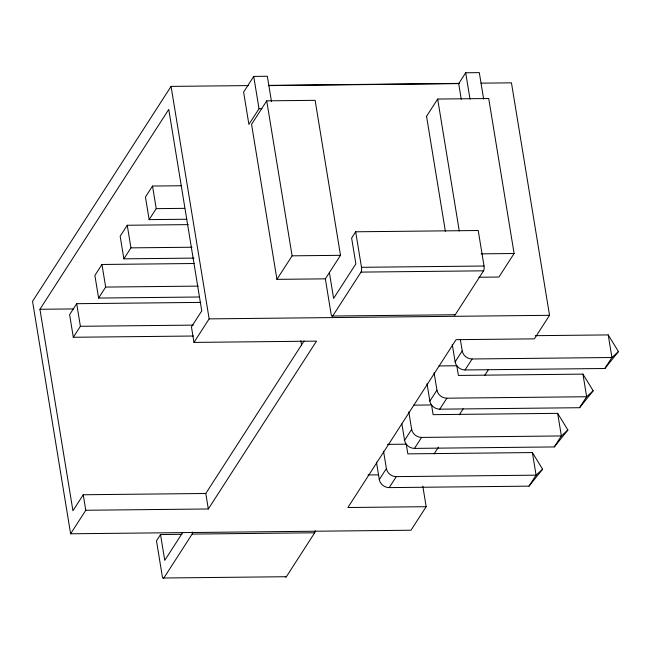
<?xml version="1.0" encoding="UTF-8"?>
<svg xmlns="http://www.w3.org/2000/svg" width="651" height="651" viewBox="0 0 651 651"><rect width="100%" height="100%" fill="white"/><g stroke="black" fill="none" stroke-linecap="round" stroke-linejoin="round"><path stroke-width="0.98" d="M248.3 85.59L171.075 86.396L32.55 301.307L70.617 533.787L411.001 530.231L426.169 506.698L422.808 486.151M304.098 340.961L205.789 493.482L83.247 494.76L72.936 510.758L39.939 309.274L168.764 109.425L201.753 310.909L191.443 326.908L193.982 342.41L316.516 341.124L208.328 508.976L85.786 510.262L70.617 533.787M200.768 302.398L76.688 303.691L69.608 314.677L73.311 337.275L193.331 336.022M194.519 263.509L101.963 264.477L94.891 275.454L98.594 298.06L199.279 297.002M188.269 224.619L127.246 225.254L120.166 236.24L123.869 258.838L194.047 258.105M181.002 185.747L152.521 186.04L145.45 197.025L149.144 219.623L186.78 219.232M73.311 337.275L80.39 326.297L76.688 303.691M98.594 298.06L105.665 287.075L101.963 264.477M123.869 258.838L130.949 247.86L127.246 225.254M149.144 219.623L156.224 208.645L152.521 186.04M253.727 76.419L243.612 92.108L248.902 124.398L259.017 108.709L253.727 76.419L267.341 76.273L271.508 101.719M266.723 100.84L251.563 124.365L276.935 279.352L325.345 278.848L340.506 255.322L315.125 100.327L266.723 100.84L292.104 255.827L276.935 279.352M193.982 342.41L209.15 318.876L171.075 86.396M426.291 116.7L437.667 99.05L488.722 98.513L514.103 253.508L498.935 277.033L478.916 277.245M181.792 534.325L160.52 534.552L156.476 540.826L162.294 576.338A3.54 1.123 89.4 0 0 163.832 577.998L286.375 576.721L314.685 532.795A3.719 1.18 89.4 0 0 315.23 530.728M325.345 278.848L331.156 314.368A3.719 1.18 89.4 0 0 332.702 316.028L455.236 314.75L483.547 270.824A3.54 1.123 89.4 0 0 484.027 266.023L478.216 230.511L355.674 231.789L351.63 238.063L355.861 263.891L333.613 298.402L329.39 272.574M461.258 99.278L458.695 83.621L465.693 72.766L479.307 72.627L483.636 99.042M182.654 532.599L164.752 560.381L160.52 534.552M163.832 577.998L192.151 534.08A3.719 1.18 89.4 0 0 192.696 532.005M332.702 316.028L361.012 272.102A3.54 1.123 89.4 0 0 361.492 267.309L355.674 231.789M387.394 444.381L406.257 444.177L407.843 453.869L532.388 452.567L542.617 469.233L529.011 486.151L389.225 487.607A9.049 7.731 32.8 0 1 379.305 479.559L386.385 468.574L383.537 451.192M413.662 405.15L431.532 404.963L433.118 414.654L557.671 413.352L567.892 430.018L554.294 446.936L414.5 448.393A9.049 7.731 32.8 0 1 404.58 440.345L411.66 429.359L408.812 411.977M438.945 365.935L456.815 365.748L458.402 375.432L582.946 374.13L593.175 390.795L579.569 407.713L439.775 409.178A9.049 7.731 32.8 0 1 429.863 401.122L436.943 390.144L434.095 372.754M535.317 335.672L608.221 334.915L618.45 351.581L604.852 368.499L465.058 369.955A9.049 7.731 32.8 0 1 455.139 361.907L462.218 350.922L460.322 339.334M389.225 487.607L396.296 476.63L536.09 475.165L542.617 469.233M414.5 448.393L421.579 437.415L561.365 435.95L567.892 430.018M439.775 409.178L446.855 398.192L586.649 396.736L593.175 390.795M465.058 369.955L472.138 358.978L611.924 357.513L618.45 351.581M434.062 453.967L438.457 447.147M459.329 414.768L463.17 408.804M484.588 375.578L488.437 369.613M480.975 83.157L511.458 82.84L549.534 315.32L534.365 338.854L456.074 339.667L347.886 507.52L426.169 506.698M529.011 486.151L536.09 475.165L532.388 452.567M554.294 446.936L561.365 435.95L557.671 413.352M579.569 407.713L586.649 396.736L582.946 374.13M604.852 368.499L611.924 357.513L608.221 334.915M268.619 85.379L459.639 83.377M268.367 85.615L458.695 83.621M259.017 108.709L261.93 108.676M156.224 208.645L184.705 208.344M130.949 247.86L191.972 247.225M292.104 255.827L340.506 255.322M481.065 253.849L514.103 253.508M361.492 267.309L484.027 266.023M361.012 272.102L483.547 270.824M105.665 287.075L198.221 286.115M39.939 309.274L73.506 308.924M209.15 318.876L549.534 315.32M80.39 326.297L193.282 325.118M368.01 474.961L378.182 474.856M192.151 534.08L314.685 532.795M465.693 72.766L470.022 99.188M437.667 99.05L459.28 231.04M426.543 116.301L445.374 231.3M452.29 344.517L455.139 361.907M427.015 383.74L429.863 401.122M401.895 423.923L404.58 440.345M376.457 462.169L379.305 479.559M300.811 340.693L301.633 345.705M205.789 493.482L208.328 508.976M83.247 494.76L85.786 510.262M421.579 437.415A9.049 7.731 32.8 0 1 411.66 429.359M396.296 476.63A9.049 7.731 32.8 0 1 386.385 468.574M446.855 398.192A9.049 7.731 32.8 0 1 436.943 390.144M472.138 358.978A9.049 7.731 32.8 0 1 462.218 350.922M455.236 314.75A3.719 1.18 89.4 0 1 454.235 314.685M286.375 576.721A3.54 1.123 89.4 0 1 285.228 576.485"/></g></svg>
